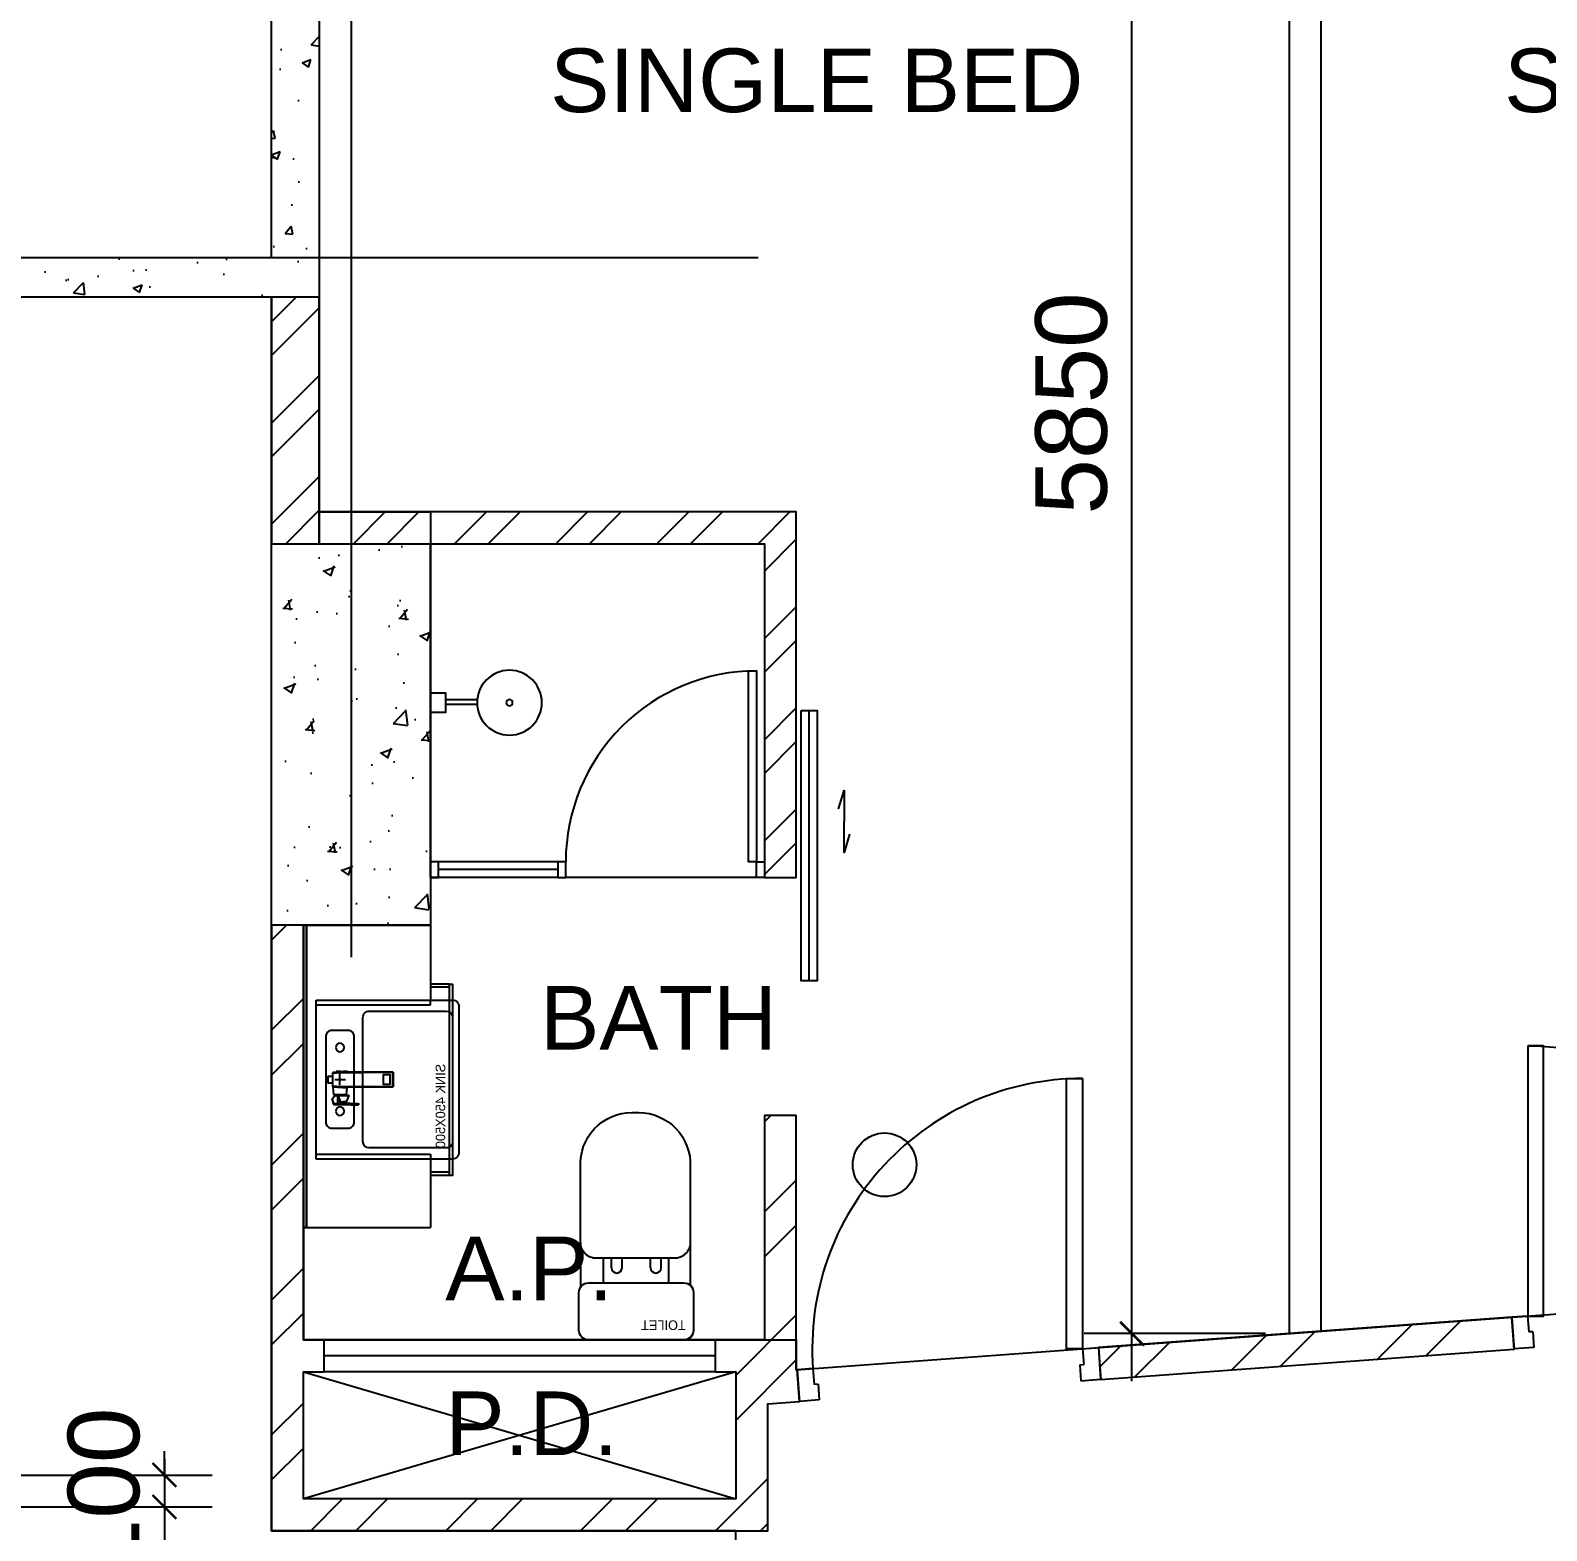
# Model space of a CAD drawing. Header units: millimetres. Extents: x 1500 to 71987, y 7230 to 49618.
# Drawn here: x 17991 to 22760, y 31446 to 36164 of the extents above; entities that cross this region are included whole.
import ezdxf
from ezdxf.enums import TextEntityAlignment as Align

# ---------------------------------------------------------------- set-up
doc = ezdxf.new("R2010")
doc.units = ezdxf.units.MM
doc.header["$MEASUREMENT"] = 0
doc.linetypes.add('CENTERX2', pattern=[101.6, 63.5, -12.7, 12.7, -12.7])
doc.layers.get('0').update_dxf_attribs({"color": 8})
doc.layers.get('Defpoints').update_dxf_attribs({"color": 8})
doc.layers.add('00-NONPLOT', color=8, linetype='Continuous', plot=False)
doc.layers.add('LP-Nonplot', color=8, linetype='Continuous', plot=False)
for name, color, linetype in [('Default', 8, 'Continuous'), ('Door', 8, 'Continuous'), ('Dry Wall', 8, 'Continuous'), ('FSD', 8, 'Continuous'), ('GBP A.P.', 8, 'Continuous'), ('GBP Dim', 8, 'Continuous'), ('GBP Text 200', 8, 'Continuous'), ('grid', 8, 'CENTERX2'), ('hatch', 8, 'Continuous'), ('LP-Sanitary', 8, 'Continuous'), ('LP-Sanitary2', 8, 'Continuous'), ('PD', 8, 'Continuous'), ('PD DOOR', 8, 'Continuous'), ('TEXT', 8, 'Continuous'), ('TEXT Ref', 8, 'Continuous'), ('WALL-NEW', 8, 'Continuous'), ('WALL-STRUCTURE', 8, 'Continuous'), ('zzz-room mix', 8, 'Continuous')]:
    doc.layers.add(name, color=color, linetype=linetype)
doc.layers.add('LP-Furn built-in', color=8, linetype='Continuous', lineweight=0)
doc.styles.add('BH', font='arial.ttf')
doc.dimstyles.new('200 GBP', dxfattribs={"dimscale": 1.5, "dimtxt": 150, "dimasz": 50, "dimexe": 100, "dimexo": 50, "dimgap": 50, "dimtad": 1, "dimdec": 0, "dimzin": 0, "dimdsep": 46, "dimtxsty": 'BH', "dimblk": 'ARCHTICK', "dimcen": 0.09, "dimdle": 100, "dimclrd": 9, "dimclre": 9, "dimclrt": 1, "dimadec": 0, "dimazin": 0, "dimtfac": 1, "dimtdec": 0, "dimtix": 1, "dimtmove": 2, "dimatfit": 3, "dimldrblk": 'ARCHTICK', "dimfxl": 300, "dimfxlon": 1, "dimtolj": 1, "dimtzin": 0, "dimarcsym": 0})
pattern_1 = [(45, (323672.64, -85897.09), (-159.09903, 159.09903), []), (45, (323778.7, -85897.09), (-159.09903, 159.09903), [])]

# ---------------------------------------------------------------- blocks, each defined once
blk = doc.blocks.new('DR1CR2')
at = {"layer": 'Door'}
for p, q in [((-50, 0), (-50, -50)), ((-50, 0), (0, 0)), ((0, 0), (0, -75)), ((-62.5, -50), (-50, -50)), ((-62.5, -50), (-62.5, -100)), ((0, -75), (0, -100)), ((-62.5, -100), (0, -100))]:
    blk.add_line(p, q, dxfattribs=at)
blk = doc.blocks.new('pln_toilet')
for p, q in [((-170.1, -306.5), (-170.1, -171.6)), ((175.5, -306.5), (175.5, -165.2)), ((-78.2, -226.9), (-78.2, -256.5)), ((-45, -226.9), (-45, -256.5)), ((44.7, -226.9), (44.7, -256.5)), ((77.9, -226.9), (77.9, -256.5))]:
    blk.add_line(p, q)
for points in [[(180, -30), (180, -149.3, -0.414214), (150, -179.3), (-150, -179.3, -0.414214), (-180, -149.3), (-180, -30, -0.414214), (-150, 0), (150, 0, -0.414214)], [(175.5, -306.5), (175.5, -545.1, -0.424695), (14, -715.1), (-7.8, -715.1, -0.423698), (-170.1, -545.1), (-170.1, -306.5, -0.414214), (-120.1, -256.5), (125.5, -256.5, -0.414214)]]:
    blk.add_lwpolyline(points, format="xyb", close=True)
for points in [[(-101.9, -256.5), (-101.9, -179.3)], [(102.9, -179.3), (102.9, -256.5)]]:
    blk.add_lwpolyline(points)
for centre in [(-61.6, -226.9), (61.3, -226.9)]:
    blk.add_arc(centre, 16.6, 0, 180)
at = {"layer": '00-NONPLOT', "insert": (-155.8, -31.2), "char_height": 30, "width": 702.887, "attachment_point": 1}
blk.add_mtext('TOILET', dxfattribs=at)
blk = doc.blocks.new('SEANNOT_GROUP2')
at = {"layer": 'Default'}
blk.add_line((81.5, 351.1), (81.5, 317.9), dxfattribs=at)
blk = doc.blocks.new('SEANNOT_GROUP3')
at = {"layer": 'Default'}
blk.add_line((99.8, 335.2), (63.8, 335.2), dxfattribs=at)
blk = doc.blocks.new('ghtfdgd')
at = {"layer": 'LP-Sanitary'}
for p, q in [((79214.2, -115039.6), (79218.2, -114994.6)), ((79215.7, -115019.1), (79215.7, -115005.6)), ((79215.7, -115005.6), (79217.2, -115005.6)), ((79220.2, -114994.6), (79217.1, -115027.9)), ((79220.2, -114994.6), (79218.2, -114994.6)), ((79218.9, -115183.4), (79220.2, -114994.6)), ((79261.1, -114994.6), (79220.2, -114994.6)), ((79230.7, -114993.6), (79230.7, -114979.6)), ((79231.2, -114979.1), (79250.2, -114979.1)), ((79250.2, -114994.1), (79231.2, -114994.1)), ((79238.9, -114994.1), (79238.9, -114994.6)), ((79242.4, -114994.6), (79242.4, -114994.1)), ((79250.7, -114979.6), (79250.7, -114993.6)), ((79263.2, -114994.6), (79261.1, -114994.6)), ((79261.1, -114994.6), (79262.4, -115183.4)), ((79264.2, -115027.9), (79261.1, -114994.6)), ((79263.2, -114994.6), (79288.7, -114996.6)), ((79263.2, -114994.6), (79267.1, -115039.6)), ((79288.7, -115037.7), (79288.7, -114996.6)), ((79290.7, -115009.4), (79290.7, -115000.9)), ((79290.7, -115009.6), (79290.7, -115009.4)), ((79290.7, -115010.3), (79290.7, -115009.6)), ((79290.7, -115044.4), (79290.7, -115010.3)), ((79290.9, -115010.4), (79310.4, -115018.6)), ((79290.9, -115010.4), (79290.9, -115044.5)), ((79310.7, -115017.8), (79291, -115009.5)), ((79291, -115009.5), (79291, -115009.5)), ((79291, -115009.5), (79291, -115009.5)), ((79310.7, -115017.8), (79314.8, -115009.2)), ((79315.2, -115010.7), (79313.6, -115020.4)), ((79315.2, -115010.7), (79317.3, -115050.4)), ((79318, -115050.2), (79316, -115010.5)), ((79317.3, -115002.9), (79318.9, -114997.5)), ((79319.4, -115044.7), (79317.3, -115002.9)), ((79318.7, -114997.4), (79318.9, -114997.5)), ((79319.3, -114997.6), (79318.9, -114997.4)), ((79318.9, -114997.5), (79319.4, -114997.7)), ((79319.4, -114997.7), (79319.4, -115044.7)), ((79319.8, -115045.3), (79319.8, -114998.3)), ((79217.1, -115027.9), (79214.2, -115039.6)), ((79217.1, -115039.6), (79214.2, -115039.6)), ((79217.5, -115184.4), (79217.1, -115027.9)), ((79264.2, -115027.9), (79263.8, -115184.4)), ((79264.2, -115027.9), (79267.1, -115039.6)), ((79267.1, -115039.6), (79264.2, -115039.6)), ((79288.7, -115037.7), (79267.1, -115039.6)), ((79290.7, -115044.7), (79290.7, -115044.4)), ((79290.9, -115044.5), (79310.4, -115036.3)), ((79291, -115044.9), (79310.7, -115036.6)), ((79310.4, -115018.6), (79310.5, -115018.7)), ((79310.4, -115036.3), (79310.5, -115036.2)), ((79310.5, -115018.7), (79310.5, -115027.4)), ((79310.5, -115036.2), (79310.5, -115027.4)), ((79313.5, -115028.9), (79313.5, -115020.8)), ((79313.5, -115020.8), (79317.3, -115050.9)), ((79313.5, -115028.9), (79313.5, -115036.9)), ((79313.5, -115036.9), (79317.3, -115075.5)), ((79313.5, -115037), (79317.3, -115075.5)), ((79313.6, -115020.5), (79313.6, -115020.4)), ((79317.3, -115050.5), (79313.6, -115020.5)), ((79317.3, -115050.4), (79317.3, -115050.5)), ((79317.3, -115051.4), (79317.3, -115063.3)), ((79317.7, -115051.6), (79318.9, -115052.3)), ((79317.7, -115063.5), (79317.7, -115051.6)), ((79319.4, -115051), (79318, -115050.2)), ((79318.9, -115074.8), (79318.9, -115052.3)), ((79319.4, -115044.7), (79319.4, -115051)), ((79319.8, -115051.6), (79319.8, -115045.3)), ((79319.8, -115051.9), (79319.8, -115051.6)), ((79319.8, -115051.9), (79319.8, -115074.4)), ((79317.3, -115075.1), (79317.3, -115063.3)), ((79317.7, -115063.5), (79317.7, -115075.4)), ((79317.7, -115075.4), (79318.9, -115074.8)), ((79318, -115076), (79319.3, -115075.3)), ((79319.8, -115074.4), (79319.8, -115074.6)), ((79225, -115154.8), (79225, -115173.1)), ((79255.3, -115153.8), (79226, -115153.8)), ((79255.3, -115154), (79226, -115154)), ((79256.3, -115173.1), (79256.3, -115154.8)), ((79218.9, -115183.4), (79217.5, -115184.4)), ((79217.5, -115184.4), (79263.8, -115184.4)), ((79262.4, -115183.4), (79218.9, -115183.4)), ((79226, -115174.1), (79255.3, -115174.1)), ((79262.4, -115183.4), (79263.8, -115184.4))]:
    blk.add_line(p, q, dxfattribs=at)
for centre, radius, start, end in [((79231.2, -114979.6), 0.5, 90, 180), ((79231.2, -114993.6), 0.5, 180, 270), ((79250.2, -114979.6), 0.5, 0, 90), ((79250.2, -114993.6), 0.5, 270, 0), ((79280.3, -115017.1), 20, 56.8024, 65.1654), ((79290.9, -115000.9), 0.2, 127.8526, 180), ((79511, -115282.7), 357.7, 125.8498, 127.9825), ((79530.3, -115308.3), 389.7, 125.9264, 127.8836), ((79234, -109870), 5139.5, 270.6358, 270.8997), ((79227.2, -108854.2), 6155.7, 270.59451, 270.81562), ((79288.3, -115009.7), 2.67, 3.1953, 9.3367), ((79301.7, -114992.9), 0.28, 69.6864, 135.2011), ((79314, -115009.4), 0.822, 12.8215, 37.3786), ((79314.7, -115011.5), 2.53, 77.4972, 90.7881), ((79315.1, -115009.5), 0.509, 38.0096, 78.4052), ((84763.2, -116562.2), 5664.7, 164.0221, 164.0885), ((79313.8, -115010.5), 2.18, 358.6743, 36.2852), ((79318.5, -114997.9), 0.689, 55.9542, 80.1325), ((79319, -114998.3), 0.8, 0.0065, 61.4767), ((79240.7, -115019.1), 25, 180, 185.7425), ((79280.3, -115017.1), 20, 294.8346, 301.6128), ((79290.9, -115044.7), 0.2, 180.014, 293.047), ((79319.7, -114996.5), 23.1, 247.1252, 247.4995), ((79339.3, -115104.4), 73.6, 112.7571, 112.8748), ((79312.3, -115020.9), 1.23, 6.0946, 11.5159), ((79308.7, -115037.4), 4.84, 5.245, 7.1928), ((79310.7, -115037.3), 2.83, 5.6454, 8.8147), ((79317.8, -115050.7), 0.54, 62.2217, 149.6873), ((79305.3, -115051.3), 11.9, 359.6229, 2.1624), ((79315.7, -115050), 2.38, 342.3129, 353.972), ((79317.3, -115050.2), 0.738, 359.2113, 2.9985), ((79319.1, -115051.6), 0.688, 1.5121, 63.734), ((79313.2, -115075.2), 4.12, 356.1198, 1.3814), ((79317.8, -115075.5), 0.494, 177.6992, 295.8531), ((79318.6, -115075.3), 0.938, 181.0891, 220.2205), ((79319, -115074.6), 0.786, 294.1963, 0.4917)]:
    blk.add_arc(centre, radius, start, end, dxfattribs=at)
for centre, major_axis, ratio, start_param, end_param in [((79290.9, -115000.9), (0.2, 0), 0.870233, 1.308042, 3.141593), ((79290.9, -115009.4), (0.2, 0), 0.870251, 1.333095, 3.141593), ((79290.9, -115010.3), (0.2, 0), 0.5, 3.141593, 4.712389), ((79290.9, -115000.9), (0.123, -0.158), 0.834595, 2.099205, 3.141593), ((79290.9, -115000.9), (0.123, -0.158), 0.834595, 3.141593, 3.165459), ((79290.9, -115010), (0.077, 0.836), 0.04975, 4.217846, 5.325586), ((79301.6, -114992.9), (0.117, -0.162), 0.844851, 2.109561, 3.167674), ((79315.1, -115009.6), (0.173, 0.708), 0.018166, 0.444134, 0.918054), ((79315.3, -115009.6), (0.412, 0.321), 0.549065, 0.513637, 1.195391), ((79315.7, -115010.9), (-0.499, -0.026), 0.868619, 4.118709, 5.82428), ((79316.8, -115003.6), (0.961, -0.275), 0.902908, 1.271288, 1.565184), ((79318.4, -114998), (-0.211, -0.772), 0.117484, 2.694436, 3.141054), ((79318.5, -114998.1), (-0.382, -0.703), 0.237912, 2.705017, 3.14394), ((79319, -114998.3), (-0.382, -0.703), 0.237912, 2.705017, 3.141091), ((79319, -114998.3), (-0.8, 0), 0.876594, 3.141494, 4.164132), ((79290.9, -115044.4), (0.2, 0), 0.5, 3.141593, 4.712389), ((79290.9, -115044.1), (-0.077, 0.836), 0.04975, 2.065339, 3.17308), ((79310.4, -115018.2), (-0.311, -0.737), 0.21898, 1.092037, 2.210933), ((79310.4, -115035.9), (-0.311, 0.737), 0.21898, 2.049556, 3.141593), ((79310.5, -115018.3), (-0.309, -0.738), 0.217421, 1.09135, 2.210755), ((79310.5, -115035.8), (-0.309, 0.738), 0.217421, 2.050243, 3.169648), ((79310.4, -115035.9), (-0.311, 0.737), 0.21898, 3.141593, 3.168451), ((79314.3, -115020.6), (-0.782, -0.167), 0.921627, 5.682069, 6.099643), ((79314.3, -115020.8), (-0.794, -0.099), 0.898005, 5.760928, 6.175764), ((79314.3, -115036.7), (0.793, 0.106), 0.789486, 3.026004, 3.133916), ((79314.3, -115036.9), (0.796, 0.077), 0.827125, 3.057559, 3.141593), ((79317.8, -115050.6), (-0.5, -0.016), 0.857677, 4.139605, 5.842177), ((79317.8, -115050.9), (-0.5, -0.02), 0.273668, 4.356492, 6.23412), ((79319, -115045.3), (-0.8, 0), 0.876594, 3.141494, 4.164132), ((79317.8, -115063.3), (-0.5, 0), 0.5, 0.054498, 1.448623), ((79317.8, -115075.5), (-0.494, 0.079), 0.969108, 0.192451, 2.070079), ((79226, -115154.8), (-1, 0), 0.992546, 4.712389, 6.283185), ((79226, -115154.9), (1, 0), 0.890286, 1.570796, 3.141593), ((79255.3, -115154.8), (-1, 0), 0.992546, 3.141593, 4.712389), ((79255.3, -115154.9), (1, 0), 0.890286, 0, 1.570796), ((79226, -115173.1), (1, 0), 0.992546, 3.141593, 4.712389), ((79255.3, -115173.1), (1, 0), 0.992546, 4.712389, 6.283185)]:
    blk.add_ellipse(centre, major_axis=major_axis, ratio=ratio, start_param=start_param, end_param=end_param, dxfattribs=at)
for points, knots in [([(79291, -115009.5), (79291, -115009.5), (79290.9, -115009.5), (79290.8, -115009.6), (79290.7, -115009.6), (79290.7, -115009.6)], [0, 0, 0, 0, 0.5, 0.5, 1, 1, 1, 1]), ([(79291, -115000.7), (79291, -115000.8), (79291, -115000.8), (79291, -115000.9), (79291, -115001.2), (79291, -115001.4), (79291, -115001.7), (79291, -115002.7), (79291, -115003.8), (79291, -115004.8), (79291, -115006.3), (79291, -115007.8), (79291, -115009.2)], [0, 0, 0, 0, 0.02306, 0.02306, 0.02306, 0.115301, 0.115301, 0.115301, 0.484264, 0.484264, 0.484264, 1, 1, 1, 1]), ([(79301.6, -114992.7), (79301.9, -114992.8), (79302.2, -114992.9), (79302.5, -114993), (79305, -114993.6), (79307.5, -114994.3), (79310.1, -114995), (79312.9, -114995.8), (79315.8, -114996.6), (79318.7, -114997.4)], [0, 0, 0, 0, 0.051688, 0.051688, 0.051688, 0.494848, 0.494848, 0.494848, 1, 1, 1, 1]), ([(79314.8, -115009.2), (79314.8, -115009.2), (79314.9, -115009.2), (79314.9, -115009.2), (79315, -115009.2), (79315, -115009.2), (79315.1, -115009.2), (79315.2, -115009.2)], [0, 0, 0, 0, 0.25, 0.25, 0.5, 0.5, 1, 1, 1, 1]), ([(79317.1, -115002.7), (79317, -115003), (79316.9, -115003.3), (79316.8, -115003.6), (79316.5, -115004.7), (79316.2, -115005.8), (79315.9, -115006.9), (79315.7, -115007.6), (79315.4, -115008.3), (79315.2, -115009)], [0, 0, 0, 0, 0.131954, 0.131954, 0.131954, 0.659772, 0.659772, 0.659772, 1, 1, 1, 1]), ([(79315.2, -115009.2), (79315.2, -115009.2), (79315.2, -115009.2), (79315.2, -115009.2), (79315.2, -115009.2), (79315.2, -115009.2)], [0, 0, 0, 0, 0.5, 0.5, 1, 1, 1, 1]), ([(79315.2, -115009.2), (79315.3, -115009.3), (79315.3, -115009.4), (79315.3, -115009.5), (79315.3, -115009.6), (79315.3, -115009.8), (79315.3, -115009.8), (79315.3, -115009.9), (79315.3, -115010), (79315.2, -115010.2), (79315.2, -115010.3), (79315.2, -115010.5), (79315.2, -115010.6), (79315.2, -115010.7)], [0, 0, 0, 0, 0.125, 0.125, 0.25, 0.25, 0.375, 0.375, 0.5, 0.5, 0.75, 0.75, 1, 1, 1, 1]), ([(79318.7, -114997.4), (79318.6, -114997.5), (79318.6, -114997.7), (79318.5, -114997.9), (79318.2, -114999), (79317.9, -115000.1), (79317.5, -115001.2), (79317.4, -115001.7), (79317.2, -115002.2), (79317.1, -115002.7)], [0, 0, 0, 0, 0.095324, 0.095324, 0.095324, 0.707603, 0.707603, 0.707603, 1, 1, 1, 1]), ([(79310.5, -115018.7), (79310.9, -115018.8), (79311.2, -115019), (79311.9, -115019.4), (79312.2, -115019.7), (79312.8, -115020.1), (79313, -115020.3), (79313.4, -115020.5), (79313.5, -115020.5), (79313.5, -115020.7)], [0, 0, 0, 0, 0.25, 0.25, 0.5, 0.5, 0.75, 0.75, 1, 1, 1, 1]), ([(79310.5, -115036.2), (79310.9, -115036.1), (79311.2, -115035.9), (79311.9, -115035.6), (79312.2, -115035.5), (79312.8, -115035.6), (79313, -115035.7), (79313.4, -115036.2), (79313.5, -115036.5), (79313.5, -115036.8)], [0, 0, 0, 0, 0.25, 0.25, 0.5, 0.5, 0.75, 0.75, 1, 1, 1, 1]), ([(79313.6, -115020.4), (79313.5, -115020.2), (79313.5, -115020), (79313.3, -115019.6), (79313.2, -115019.3), (79312.7, -115018.8), (79312.3, -115018.6), (79311.6, -115018.2), (79311.2, -115018), (79310.8, -115017.9)], [0, 0, 0, 0, 0.25, 0.25, 0.5, 0.5, 0.75, 0.75, 1, 1, 1, 1]), ([(79310.8, -115036.5), (79311, -115036.5), (79311.3, -115036.3), (79311.8, -115036.2), (79312.2, -115036.1), (79312.5, -115036), (79312.8, -115036), (79313, -115036), (79313.1, -115036.1), (79313.2, -115036.2), (79313.4, -115036.3), (79313.5, -115036.6), (79313.5, -115036.7), (79313.5, -115036.8)], [0, 0, 0, 0, 0.124812, 0.2213171, 0.3092796, 0.3899271, 0.4711589, 0.5451559, 0.6166529, 0.6889172, 0.7974179, 0.8896188, 0.9816515, 0.9816515, 0.9816515, 0.9816515]), ([(79317.3, -115050.5), (79317.3, -115050.5), (79317.3, -115050.5), (79317.3, -115050.6), (79317.3, -115050.6), (79317.3, -115050.7), (79317.3, -115050.8), (79317.3, -115050.9)], [0, 0, 0, 0, 0.25, 0.25, 0.5, 0.5, 1, 1, 1, 1]), ([(79317.3, -115051.4), (79317.3, -115051.5), (79317.3, -115051.5), (79317.5, -115051.6), (79317.6, -115051.6), (79317.7, -115051.6)], [0, 0, 0, 0, 0.5, 0.5, 1, 1, 1, 1]), ([(79317.7, -115051.6), (79317.7, -115051.6), (79317.7, -115051.5), (79317.8, -115051.4), (79317.8, -115051.3), (79317.8, -115051.1), (79317.8, -115051), (79317.9, -115050.9), (79317.9, -115050.8), (79317.9, -115050.7)], [0, 0, 0, 0, 0.25, 0.25, 0.5, 0.5, 0.75, 0.75, 1, 1, 1, 1]), ([(79319.4, -115051), (79319.4, -115051), (79319.4, -115051), (79319.4, -115051), (79319.4, -115051), (79319.4, -115051), (79319.4, -115051), (79319.4, -115051.1), (79319.4, -115051.1), (79319.4, -115051.2), (79319.4, -115051.2), (79319.3, -115051.3), (79319.3, -115051.3), (79319.3, -115051.4), (79319.3, -115051.5), (79319.2, -115051.6), (79319.2, -115051.6), (79319.1, -115051.7), (79319.1, -115051.8), (79319, -115051.9), (79319, -115052), (79318.9, -115052.1), (79318.9, -115052.1), (79318.9, -115052.2), (79318.9, -115052.3), (79318.9, -115052.3), (79318.9, -115052.3), (79318.9, -115052.3), (79318.9, -115052.3), (79318.9, -115052.3), (79318.9, -115052.3)], [0, 0, 0, 0, 0.000034, 0.000034, 0.000034, 0.03445, 0.03445, 0.03445, 0.175251, 0.175251, 0.175251, 0.317196, 0.317196, 0.317196, 0.479622, 0.479622, 0.479622, 0.662074, 0.662074, 0.662074, 0.829132, 0.829132, 0.829132, 0.958486, 0.958486, 0.958486, 0.999966, 0.999966, 0.999966, 1, 1, 1, 1]), ([(79319.8, -115051.9), (79319.8, -115052), (79319.7, -115052), (79319.7, -115052.1), (79319.6, -115052.2), (79319.4, -115052.3), (79319.3, -115052.3), (79319.1, -115052.3), (79319, -115052.3), (79318.9, -115052.3)], [0, 0, 0, 0, 0.25, 0.25, 0.5, 0.5, 0.75, 0.75, 1, 1, 1, 1]), ([(79317.3, -115075.1), (79317.3, -115075.2), (79317.3, -115075.2), (79317.5, -115075.3), (79317.6, -115075.3), (79317.7, -115075.4)], [0, 0, 0, 0, 0.5, 0.5, 1, 1, 1, 1]), ([(79319.8, -115074.4), (79319.8, -115074.5), (79319.7, -115074.5), (79319.7, -115074.6), (79319.6, -115074.7), (79319.4, -115074.8), (79319.3, -115074.8), (79319.1, -115074.8), (79319, -115074.8), (79318.9, -115074.8)], [0, 0, 0, 0, 0.25, 0.25, 0.5, 0.5, 0.75, 0.75, 1, 1, 1, 1]), ([(79319.3, -115075.3), (79319.3, -115075.3), (79319.3, -115075.3), (79319.2, -115075.3), (79319.2, -115075.3), (79319.1, -115075.3), (79319.1, -115075.2), (79319, -115075.2), (79319, -115075.1), (79318.9, -115075.1), (79318.9, -115075), (79318.9, -115074.9), (79318.9, -115074.9), (79318.9, -115074.9), (79318.9, -115074.8), (79318.9, -115074.8), (79318.9, -115074.8), (79318.9, -115074.8), (79318.9, -115074.8)], [0.3296223, 0.3296223, 0.3296223, 0.3296223, 0.4796217, 0.4796217, 0.4796217, 0.6620737, 0.6620737, 0.6620737, 0.829132, 0.829132, 0.829132, 0.9584856, 0.9584856, 0.9584856, 0.9999655, 0.9999655, 0.9999655, 1, 1, 1, 1])]:
    blk.add_open_spline(points, degree=3, knots=knots, dxfattribs=at)
for points, degree in [([(79301.8, -114992.7), (79301.7, -114992.6), (79301.7, -114992.7), (79301.6, -114992.7)], 3), ([(79318.6, -114997.3), (79316.3, -114996.6), (79310.7, -114995.1), (79301.8, -114992.7)], 3), ([(79313.5, -115028.9), (79313.5, -115028.4), (79313.4, -115028), (79312.3, -115027.4), (79311.4, -115027.4), (79310.5, -115027.4)], 5), ([(79317.9, -115075.9), (79317.9, -115076), (79318, -115076), (79318, -115075.9)], 3)]:
    blk.add_open_spline(points, degree=degree, dxfattribs=at)
at = {"layer": 'LP-Nonplot'}
for name in ['SEANNOT_GROUP2', 'SEANNOT_GROUP3']:
    blk.add_blockref(name, (79159.1, -115352.3), dxfattribs=at)
blk = doc.blocks.new('SINK')
at = {"layer": '00-NONPLOT'}
for p, q in [((-75421.8, -44774), (-75421.8, -45134)), ((-74951.8, -44774), (-74951.8, -45134)), ((-75421.8, -45134), (-75436.8, -45134)), ((-74951.8, -45134), (-74936.8, -45134))]:
    blk.add_line(p, q, dxfattribs=at)
blk.add_lwpolyline([(-75321.1, -44804.3), (-75053.8, -44804.3, -0.414214), (-75033.8, -44824.3), (-75033.8, -44873.8, -0.414214), (-75053.8, -44893.8), (-75321.1, -44893.8, -0.414214), (-75341.1, -44873.8), (-75341.1, -44824.3, -0.414214)], format="xyb", close=True, dxfattribs=at)
for centre in [(-75287.6, -44849), (-75087.4, -44849)]:
    blk.add_circle(centre, 13.4, dxfattribs=at)
at = {"layer": 'LP-Sanitary'}
blk.add_line((-74936.8, -44774), (-75436.8, -44774), dxfattribs=at)
blk.add_lwpolyline([(-75436.8, -44774), (-75436.8, -45203.2, 0.414214), (-75416.8, -45223.2), (-74956.8, -45223.2, 0.414214), (-74936.8, -45203.2), (-74936.8, -44774)], format="xyb", dxfattribs=at)
blk.add_lwpolyline([(-75401.8, -44941.1), (-75401.8, -45183.3, 0.414117), (-75381.8, -45203.2), (-74991.8, -45203.2, 0.41431), (-74971.8, -45183.2), (-74971.8, -44941.1, 0.414117), (-74991.8, -44921.1), (-75381.8, -44921.1, 0.41431)], format="xyb", close=True, dxfattribs=at)
at = {"layer": 'LP-Furn built-in'}
blk.add_blockref('ghtfdgd', (-154427.4, 70168.1), dxfattribs=at)
at = {"layer": '00-NONPLOT', "insert": (-75236.2, -45149.9), "char_height": 30, "width": 702.887, "attachment_point": 1, "rotation": 0}
blk.add_mtext('SINK 450X500', dxfattribs=at)
blk = doc.blocks.new('pln_sink 1100x380')
at = {"ltscale": 1000}
for p, q in [((0, 0), (400, 0)), ((400, 0), (400, -235)), ((459.9, -184.9), (400, -184.9)), ((459.9, -194.9), (400, -194.9)), ((400, -735), (400, -950)), ((459.9, -776.6), (400, -776.6)), ((459.9, -786.6), (400, -786.6)), ((0, -950), (400, -950))]:
    blk.add_line(p, q, dxfattribs=at)
for points in [[(10, -950), (10, 0), (0, 0), (0, -950), (10, -950)], [(10, 0), (10, -950), (0, -950), (0, 0), (10, 0)]]:
    blk.add_lwpolyline(points, dxfattribs=at)
at = {"ltscale": 200}
blk.add_lwpolyline([(459.9, -184.9), (468.4, -184.9), (468.4, -786.6), (459.9, -786.6)], close=True, dxfattribs=at)
at = {"layer": 'LP-Furn built-in', "extrusion": (0, 0, -1), "zscale": -1, "rotation": 270}
blk.add_blockref('SINK', (44734, -75671.8), dxfattribs=at)
blk = doc.blocks.new('pln_shower head')
at = {"ltscale": 100}
for points in [[(101, 9.1), (200, 9.1)], [(101, -5.9), (200, -5.9)]]:
    blk.add_lwpolyline(points, dxfattribs=at)
at = {"ltscale": 0.5}
blk.add_lwpolyline([(248, 30.1), (248, -29.9), (200, -29.9), (200, 30.1)], close=True, dxfattribs=at)
at = {"ltscale": 100}
blk.add_circle((0, 0), 101.9, dxfattribs=at)
at = {"layer": '00-NONPLOT'}
blk.add_circle((0, 0), 10, dxfattribs=at)
blk = doc.blocks.new('A$C65CE4B9A')
at = {"layer": 'grid', "ltscale": 200}
for p, q in [((-50000, 10500), (-50000, -20450)), ((-66500, 0), (0, 0))]:
    blk.add_line(p, q, dxfattribs=at)
blk = doc.blocks.new('_ArchTick')
at = {"color": 0, "const_width": 0.1}
blk.add_lwpolyline([(0.5, 0.5), (-0.5, -0.5)], dxfattribs=at)
blk = doc.blocks.new('*D217')
at = {"layer": 'Defpoints', "color": 0, "transparency": 16777216}
for p in [(22000, 42790.5), (22000, 37921.1), (18825.4, 34550.1)]:
    blk.add_point(p, dxfattribs=at)
at = {"layer": 'GBP Dim', "color": 9, "lineweight": -2, "transparency": 16777216}
for p, q in [((18825.4, 42340.5), (18825.4, 42940.5)), ((22000, 42340.5), (22000, 42940.5)), ((18675.4, 42790.5), (22150, 42790.5))]:
    blk.add_line(p, q, dxfattribs=at)
at = {"layer": 'GBP Dim', "color": 9, "lineweight": -2, "transparency": 16777216, "xscale": 75, "yscale": 75, "zscale": 75, "rotation": 180}
blk.add_blockref('_ArchTick', (18825.4, 42790.5), dxfattribs=at)
at = {"layer": 'GBP Dim', "color": 9, "lineweight": -2, "transparency": 16777216, "xscale": 75, "yscale": 75, "zscale": 75}
blk.add_blockref('_ArchTick', (22000, 42790.5), dxfattribs=at)
at = {"layer": 'GBP Dim', "transparency": 16777216, "insert": (20412.7, 42980.5), "char_height": 225, "attachment_point": 5, "style": 'BH'}
blk.add_mtext('\\A1;3175', dxfattribs=at)
blk = doc.blocks.new('*D162')
at = {"layer": 'Defpoints', "color": 0, "transparency": 16777216}
for p in [(21455.5, 37916.1), (21950, 37916.1), (21950, 32065.9)]:
    blk.add_point(p, dxfattribs=at)
at = {"layer": 'GBP Dim', "color": 9, "lineweight": -2, "transparency": 16777216}
for p, q in [((21455.5, 31915.9), (21455.5, 38066.1)), ((21875, 37916.1), (21305.5, 37916.1)), ((21875, 32065.9), (21305.5, 32065.9))]:
    blk.add_line(p, q, dxfattribs=at)
at = {"layer": 'GBP Dim', "color": 9, "lineweight": -2, "transparency": 16777216, "xscale": 75, "yscale": 75, "zscale": 75}
for p, rotation in [((21455.5, 37916.1), 90), ((21455.5, 32065.9), 270)]:
    blk.add_blockref('_ArchTick', p, dxfattribs=dict(at, rotation=rotation))
at = {"layer": 'GBP Dim', "transparency": 16777216, "insert": (21265.6, 34991), "char_height": 225, "attachment_point": 5, "rotation": 90, "style": 'BH'}
blk.add_mtext('\\A1;5850', dxfattribs=at)
blk = doc.blocks.new('*D152')
at = {"layer": 'Defpoints', "color": 0, "transparency": 16777216}
for p in [(14825, 36558.2), (14825, 35628.7), (18750, 35603.7)]:
    blk.add_point(p, dxfattribs=at)
at = {"layer": 'GBP Dim', "color": 9, "lineweight": -2, "transparency": 16777216}
for p, q in [((14825, 36108.2), (14825, 36708.2)), ((18750, 36108.2), (18750, 36708.2)), ((18900, 36558.2), (14675, 36558.2))]:
    blk.add_line(p, q, dxfattribs=at)
at = {"layer": 'GBP Dim', "color": 9, "lineweight": -2, "transparency": 16777216, "xscale": 75, "yscale": 75, "zscale": 75, "rotation": 180}
blk.add_blockref('_ArchTick', (14825, 36558.2), dxfattribs=at)
at = {"layer": 'GBP Dim', "color": 9, "lineweight": -2, "transparency": 16777216, "xscale": 75, "yscale": 75, "zscale": 75}
blk.add_blockref('_ArchTick', (18750, 36558.2), dxfattribs=at)
at = {"layer": 'GBP Dim', "transparency": 16777216, "insert": (16787.5, 36748.2), "char_height": 225, "attachment_point": 5, "style": 'BH'}
blk.add_mtext('\\A1;3925', dxfattribs=at)
blk = doc.blocks.new('*D138')
at = {"layer": 'Defpoints', "color": 0, "transparency": 16777216}
for p in [(18825.4, 42790.5), (14750, 35250), (18825.4, 35250)]:
    blk.add_point(p, dxfattribs=at)
at = {"layer": 'GBP Dim', "color": 9, "lineweight": -2, "transparency": 16777216}
for p, q in [((14750, 42340.5), (14750, 42940.5)), ((18825.4, 42340.5), (18825.4, 42940.5)), ((14600, 42790.5), (18975.4, 42790.5))]:
    blk.add_line(p, q, dxfattribs=at)
at = {"layer": 'GBP Dim', "color": 9, "lineweight": -2, "transparency": 16777216, "xscale": 75, "yscale": 75, "zscale": 75, "rotation": 180}
blk.add_blockref('_ArchTick', (14750, 42790.5), dxfattribs=at)
at = {"layer": 'GBP Dim', "color": 9, "lineweight": -2, "transparency": 16777216, "xscale": 75, "yscale": 75, "zscale": 75}
blk.add_blockref('_ArchTick', (18825.4, 42790.5), dxfattribs=at)
at = {"layer": 'GBP Dim', "transparency": 16777216, "insert": (16787.7, 42980.4), "char_height": 225, "attachment_point": 5, "style": 'BH'}
blk.add_mtext('\\A1;4075', dxfattribs=at)
blk = doc.blocks.new('*D140')
at = {"layer": 'Defpoints', "color": 0, "transparency": 16777216}
for p in [(17575, 31521.2), (17575, 30496.2), (18412.8, 30496.2)]:
    blk.add_point(p, dxfattribs=at)
at = {"layer": 'GBP Dim', "color": 9, "lineweight": -2, "transparency": 16777216}
for p, q in [((18412.8, 31671.2), (18412.8, 30346.2)), ((17962.8, 31521.2), (18562.8, 31521.2)), ((17962.8, 30496.2), (18562.8, 30496.2))]:
    blk.add_line(p, q, dxfattribs=at)
at = {"layer": 'GBP Dim', "color": 9, "lineweight": -2, "transparency": 16777216, "xscale": 75, "yscale": 75, "zscale": 75}
for p, rotation in [((18412.8, 31521.2), 90), ((18412.8, 30496.2), 270)]:
    blk.add_blockref('_ArchTick', p, dxfattribs=dict(at, rotation=rotation))
at = {"layer": 'GBP Dim', "transparency": 16777216, "insert": (18222.9, 30888.6), "char_height": 225, "attachment_point": 5, "rotation": 90, "style": 'BH'}
blk.add_mtext('\\A1;1025', dxfattribs=at)
blk = doc.blocks.new('*D113')
at = {"layer": 'Defpoints', "color": 0, "transparency": 16777216}
for p in [(17575, 31621.2), (17575, 31521.2), (18412.8, 31521.2)]:
    blk.add_point(p, dxfattribs=at)
at = {"layer": 'GBP Dim', "color": 9, "lineweight": -2, "transparency": 16777216}
for p, q in [((18412.8, 31621.2), (18412.8, 31696.2)), ((17962.8, 31621.2), (18562.8, 31621.2)), ((18412.8, 31621.2), (18412.8, 31521.2)), ((17962.8, 31521.2), (18562.8, 31521.2)), ((18412.8, 31521.2), (18412.8, 31446.2))]:
    blk.add_line(p, q, dxfattribs=at)
at = {"layer": 'GBP Dim', "color": 9, "lineweight": -2, "transparency": 16777216, "xscale": 75, "yscale": 75, "zscale": 75}
for p, rotation in [((18412.8, 31621.2), 270), ((18412.8, 31521.2), 90)]:
    blk.add_blockref('_ArchTick', p, dxfattribs=dict(at, rotation=rotation))
at = {"layer": 'GBP Dim', "transparency": 16777216, "insert": (18222.9, 31571.2), "char_height": 225, "attachment_point": 5, "rotation": 90, "style": 'BH'}
blk.add_mtext('\\A1;100', dxfattribs=at)

msp = doc.modelspace()

# ---------------------------------------------------------------- hatches: boundary and pattern name
at = {"layer": 'hatch'}
h = msp.add_hatch(dxfattribs=at)
h.set_pattern_fill('AR-CONC', color=256, scale=40, style=0)
h.set_pattern_definition([(50, (17699.99, 35325), (286.904, -25.1), [30, -330]), (355, (17700, 35325), (-55.5, 300.877), [24, -264]), (100.451, (17723.9, 35322.9), (231.404, 275.776), [25.496, -280.457]), (46.184, (17700, 35405), (426.896, -66.21), [45, -495]), (96.636, (17735.56, 35399.48), (373.865, 389.65), [38.244, -420.685]), (351.184, (17700, 35405), (373.865, 389.65), [36, -396]), (21, (17739.99, 35385), (238.763, -161.048), [30, -330]), (326, (17740, 35385), (97.326, 290.06), [24, -264]), (71.451, (17759.88, 35371.57), (336.09, 129.012), [25.496, -280.457]), (37.5, (17699.99, 35324.99), (4.864, 133.1575), [0, -260.8, 0, -268, 0, -265]), (7.5, (17699.99, 35325), (105.228, 157.765), [0, -152.8, 0, -254.8, 0, -101]), (327.5, (17610.79, 35325), (213.529, -9.022), [0, -100, 0, -312, 0, -414]), (317.5, (17570.79, 35325), (233.274, 40.042), [0, -130, 0, -207.2, 0, -294])])
edge = h.paths.add_edge_path()
edge.add_line((18750, 37481.9), (18900, 37492.9))
edge.add_line((18900, 37492.9), (18900, 35325))
edge.add_line((18900, 35325), (18900, 35325))
edge.add_line((18900, 35325), (17700, 35325))
edge.add_line((17700, 35325), (17700, 35450))
edge.add_line((17700, 35450), (18750, 35450))
edge.add_line((18750, 35450), (18750, 37481.9))
h = msp.add_hatch(dxfattribs=at)
h.set_pattern_fill('ANSI32', color=256, scale=600, style=0)
h.set_pattern_definition(pattern_1)
h.paths.add_polyline_path([(18900, 35325), (18750, 35325), (18750, 34550), (18900, 34550)])
h = msp.add_hatch(dxfattribs=at)
h.set_pattern_fill('ANSI32', color=256, scale=600, style=0)
h.set_pattern_definition(pattern_1)
edge = h.paths.add_edge_path()
edge.add_line((18900, 34550), (20300, 34550))
edge.add_line((20300, 34550), (20300, 33500))
edge.add_line((20300, 33500), (20400, 33500))
edge.add_line((20400, 33500), (20400, 34650))
edge.add_line((20400, 34650), (18900, 34650))
edge.add_line((18900, 34650), (18900, 34550))
h = msp.add_hatch(dxfattribs=at)
h.set_pattern_fill('AR-CONC', color=256, scale=2, style=0)
h.set_pattern_definition([(50, (-576161.28, 762350.3), (364.36934, -31.87817), [38.1, -419.1]), (355, (-576161.28, 762350.3), (-70.48565, 382.11329), [30.48, -335.28]), (100.451, (-576130.9, 762347.65), (293.885, 350.23338), [32.38, -356.18]), (46.1842, (-576161.3, 762451.9), (542.15808, -84.08466), [57.15, -628.65]), (96.6356, (-576116.1, 762444.9), (474.80847, 494.8511), [48.57, -534.27]), (351.184, (-576161.3, 762451.9), (474.8092, 494.85024), [45.72, -502.92]), (21, (-576110.48, 762426.5), (303.22976, -204.53104), [38.1, -419.1]), (326, (-576110.48, 762426.5), (123.60406, 368.37593), [30.48, -335.28]), (71.4514, (-576085.2, 762409.46), (426.83298, 163.84572), [32.38, -356.18]), (37.5, (-576161.28, 762350.3), (6.177207, 169.110078), [0, -331.216, 0, -340.36, 0, -336.55]), (7.5, (-576161.28, 762350.3), (133.639325, 200.36115), [0, -194.056, 0, -323.596, 0, -128.27]), (327.5, (-576274.56, 762350.3), (271.18119, -11.457488), [0, -127, 0, -396.24, 0, -525.78]), (317.5, (-576325.36, 762350.3), (296.25836, 50.85298), [0, -165.1, 0, -263.144, 0, -373.38])])
h.paths.add_polyline_path([(19250, 33350), (18750, 33350), (18750, 34550), (19250, 34550)])
h = msp.add_hatch(dxfattribs=at)
h.set_pattern_fill('ANSI32', color=256, scale=800, style=0)
h.set_pattern_definition([(45, (323672.64, -85897.1), (-212.13203, 212.13203), []), (45, (323814.06, -85897.1), (-212.13203, 212.13203), [])])
h.paths.add_polyline_path([(20300, 32046.2), (20145.3, 32046.2), (20145.3, 31946.2), (20210, 31946.2), (20210, 31546.2), (18850, 31546.2), (18850, 31946.2), (18914.8, 31946.2), (18914.8, 32046.2), (18850, 32046.2), (18850, 33350), (18750, 33350), (18750, 31446.2), (20310, 31446.2), (20310, 31845.4), (20409.9, 31852.7), (20402.5, 31952.5), (20400, 31952.3), (20400, 32751.9), (20300, 32751.9)])
h = msp.add_hatch(dxfattribs=at)
h.set_pattern_fill('ANSI32', color=256, scale=800, style=0)
h.paths.add_polyline_path([(21950, 32065.9), (21350, 32021.9), (21356.4, 31922.1), (22657.3, 32017.5), (22650, 32117.3), (22050, 32073.3)])

# ---------------------------------------------------------------- linework, layer by layer
at = {"layer": 'Door'}
msp.add_lwpolyline([(20415.1, 34025), (20465.1, 34025), (20465.1, 33175), (20415.1, 33175)], close=True, dxfattribs=at)
for points in [[(20440.1, 33175), (20440.1, 34025)], [(20532.8, 33715.8), (20550, 33773.4), (20550, 33676.1)], [(20567.2, 33636.4), (20550, 33578.8), (20550, 33676.1)], [(22699.9, 32970.9), (22699.9, 32120.9), (22749.9, 32120.9), (22749.9, 32970.9), (22699.9, 32970.9)], [(21300.1, 32868.3), (21300.1, 32018.3), (21250.1, 32018.3), (21250.1, 32868.3), (21300.1, 32868.3)]]:
    msp.add_lwpolyline(points, dxfattribs=at)
for points in [[(22699.9, 32970.9, -0.392932), (23547.6, 32183.1)], [(21300.1, 32868.3, 0.43582), (20452.4, 31956.1)]]:
    msp.add_lwpolyline(points, format="xyb", dxfattribs=at)
at = {"layer": 'Dry Wall'}
msp.add_lwpolyline([(21950, 32065.9), (22050, 32073.3), (22050, 37924.8), (21950, 37917.5)], close=True, dxfattribs=at)
at = {"layer": 'FSD'}
msp.add_circle((20677.5, 32596.9), 100, dxfattribs=at)
at = {"layer": 'LP-Furn built-in'}
for points in [[(20532.8, 33715.8), (20550, 33773.4), (20550, 33676.1)], [(20567.2, 33636.4), (20550, 33578.8), (20550, 33676.1)]]:
    msp.add_lwpolyline(points, dxfattribs=at)
at = {"layer": 'LP-Sanitary'}
for points in [[(19250, 33501.9), (19250, 34550), (20300, 34550), (20300, 33551.9)], [(19650, 33550), (19250, 33550), (19250, 33550)], [(19275, 33550), (19250, 33550), (19250, 33500), (19275, 33500), (19275, 33550)], [(19650, 33500), (19250, 33500), (19250, 33525)], [(19650, 33525), (19275, 33525)], [(19675, 33525), (19675, 33525)], [(20300.5, 33500), (19675, 33500)]]:
    msp.add_lwpolyline(points, dxfattribs=at)
msp.add_lwpolyline([(20275, 34150, 0.414214), (19675, 33550)], format="xyb", dxfattribs=at)
for points in [[(20250, 34150), (20275, 34150), (20275, 33550), (20250, 33550)], [(19675, 33550), (19650, 33550), (19650, 33500), (19675, 33500)], [(20275, 33550), (20300, 33550), (20300, 33500), (20275, 33500)]]:
    msp.add_lwpolyline(points, close=True, dxfattribs=at)
at = {"layer": 'PD'}
for points in [[(20145.3, 32046.2), (18914.8, 32046.2)], [(20145.3, 31946.2), (18914.8, 31946.2)]]:
    msp.add_lwpolyline(points, dxfattribs=at)
at = {"layer": 'PD', "ltscale": 20}
for points in [[(20210, 31946.2), (18850, 31546.2)], [(18850, 31946.2), (20210, 31546.2)]]:
    msp.add_lwpolyline(points, dxfattribs=at)
at = {"layer": 'PD DOOR'}
msp.add_lwpolyline([(20145.3, 31996.3), (18914.8, 31996.2)], dxfattribs=at)
at = {"layer": 'WALL-NEW'}
msp.add_line((19250, 34450), (19250, 34550), dxfattribs=at)
for points in [[(18750, 37481.9), (18900, 37492.9), (18900, 35325), (18900, 35325), (18900, 35325), (17700, 35325), (17700, 35450), (18750, 35450), (18750, 37481.9)], [(18900, 34550), (20300, 34550), (20300, 33500), (20400, 33500), (20400, 34650), (18900, 34650), (18900, 34550)], [(20300, 32046.2), (20145.3, 32046.2), (20145.3, 31946.2), (20210, 31946.2), (20210, 31546.2), (18850, 31546.2), (18850, 31946.2), (18914.8, 31946.2), (18914.8, 32046.2), (18850, 32046.2), (18850, 33350), (18750, 33350), (18750, 31446.2), (20310, 31446.2), (20310, 31845.4), (20409.9, 31852.7), (20402.5, 31952.5), (20400, 31952.3), (20400, 32751.9), (20300, 32751.9), (20300, 32046.2)]]:
    msp.add_lwpolyline(points, dxfattribs=at)
for points in [[(18900, 35325), (18750, 35325), (18750, 34550), (18900, 34550)], [(21950, 32065.9), (21350, 32021.9), (21356.4, 31922.1), (22657.3, 32017.5), (22650, 32117.3), (22050, 32073.3), (22050, 32073.3), (21950, 32065.9)]]:
    msp.add_lwpolyline(points, close=True, dxfattribs=at)
at = {"layer": 'WALL-STRUCTURE'}
msp.add_lwpolyline([(19250, 33350), (18750, 33350), (18750, 34550), (19250, 34550)], close=True, dxfattribs=at)
at = {"layer": 'zzz-room mix'}
msp.add_lwpolyline([(24809.8, 38126.8), (19116.9, 37709.4), (19152.9, 37210.5), (18900, 37192.1), (18900, 34650), (19250, 34650), (19250, 33350), (18850, 33350), (18850, 32046.2), (20400, 32046.2), (20400, 31952.3), (24450, 32249.3)], dxfattribs=at)
msp.add_lwpolyline([(14825, 35325), (14825, 34350), (15200, 34350), (15200, 33350), (14825, 33350), (14825, 31621.2), (14825, 31521.2), (13125, 31521.2), (13126, 24650), (13350, 24650), (13350, 24425.2), (17250, 24425.2), (17250, 27100), (20210, 27100), (20210, 28700), (17475, 28700), (17475, 30496.2), (20210, 30496.2), (20210, 31446.2), (18750, 31446.2), (18750, 35325)], close=True, dxfattribs=at)

# ---------------------------------------------------------------- block references
at = {"layer": 'Door', "xscale": -1, "rotation": 4.194211425665273}
msp.add_blockref('DR1CR2', (22650, 32117.3), dxfattribs=at)
at = {"layer": 'Door', "rotation": 4.194154122729267}
msp.add_blockref('DR1CR2', (21350, 32021.9), dxfattribs=at)
at = {"layer": 'Door', "extrusion": (0, 0, -1), "zscale": -1, "rotation": 355.8058458772707}
msp.add_blockref('DR1CR2', (-20402.5, 31952.5), dxfattribs=at)
at = {"layer": 'LP-Sanitary', "xscale": -1, "rotation": 359.9999084461166}
msp.add_blockref('pln_shower head', (19498, 34050), dxfattribs=at)
at = {"layer": 'LP-Sanitary2'}
msp.add_blockref('pln_sink 1100x380', (18850, 33350), dxfattribs=at)
at = {"layer": 'LP-Sanitary2', "rotation": 180}
msp.add_blockref('pln_toilet', (19896.6, 32046.2), dxfattribs=at)
at = {"layer": 'TEXT Ref'}
msp.add_blockref('A$C65CE4B9A', (69000, 35450), dxfattribs=at)

# ---------------------------------------------------------------- texts
at = {"layer": 'GBP A.P.', "style": 'BH'}
msp.add_text('A.P.', height=200, rotation=0, dxfattribs=at).set_placement((19560, 32170.9), align=Align.CENTER)
at = {"layer": 'GBP Text 200', "style": 'BH'}
for s, p in [('SINGLE BED', (20464.3, 35907.2)), ('SINGLE BED', (23464.3, 35907.2)), ('BATH', (19966.9, 32959.1))]:
    msp.add_text(s, height=200, dxfattribs=at).set_placement(p, align=Align.CENTER)
at = {"layer": 'TEXT', "style": 'BH'}
msp.add_text('P.D.', height=200, dxfattribs=at).set_placement((19567.9, 31683.9), align=Align.CENTER)

# ---------------------------------------------------------------- dimensions: what is measured, and where the dimension line sits
at = {"layer": 'GBP Dim'}
for base, p1, p2, override, picture, middle in [((18825.4, 42790.5), (14750, 35250), (18825.4, 35250), {"dimclrt": 256}, '*D138', (16787.7, 42980.4)), ((22000, 42790.5), (18825.4, 34550.1), (22000, 37921.1), {"dimclrt": 256, "dimfxl": 300, "dimfxlon": 1}, '*D217', (20412.7, 42980.5)), ((14825, 36558.2), (18750, 35603.7), (14825, 35628.7), {"dimclrt": 256}, '*D152', (16787.5, 36748.2))]:
    dim = msp.add_linear_dim(base=base, p1=p1, p2=p2, dimstyle='200 GBP', override=override, dxfattribs=at)
    dim.commit()
    dim.dimension.update_dxf_attribs({"geometry": picture, "text_midpoint": middle})
for base, p1, p2, picture, middle in [((21455.5, 37916.1), (21950, 32065.9), (21950, 37916.1), '*D162', (21265.6, 34991)), ((18412.8, 31521.2), (17575, 31621.2), (17575, 31521.2), '*D113', (18222.9, 31571.2))]:
    dim = msp.add_linear_dim(base=base, p1=p1, p2=p2, angle=90, dimstyle='200 GBP', override={"dimclrt": 256}, dxfattribs=at)
    dim.commit()
    dim.dimension.update_dxf_attribs({"geometry": picture, "text_midpoint": middle})
dim = msp.add_linear_dim(base=(18412.8, 30496.2), p1=(17575, 31521.2), p2=(17575, 30496.2), angle=90, dimstyle='200 GBP', override={"dimclrt": 256}, dxfattribs=at)
dim.commit()
dim.dimension.update_dxf_attribs({"geometry": '*D140', "text_midpoint": (18222.9, 30888.6), "dimtype": 160})

doc.saveas('drawing.dxf')
